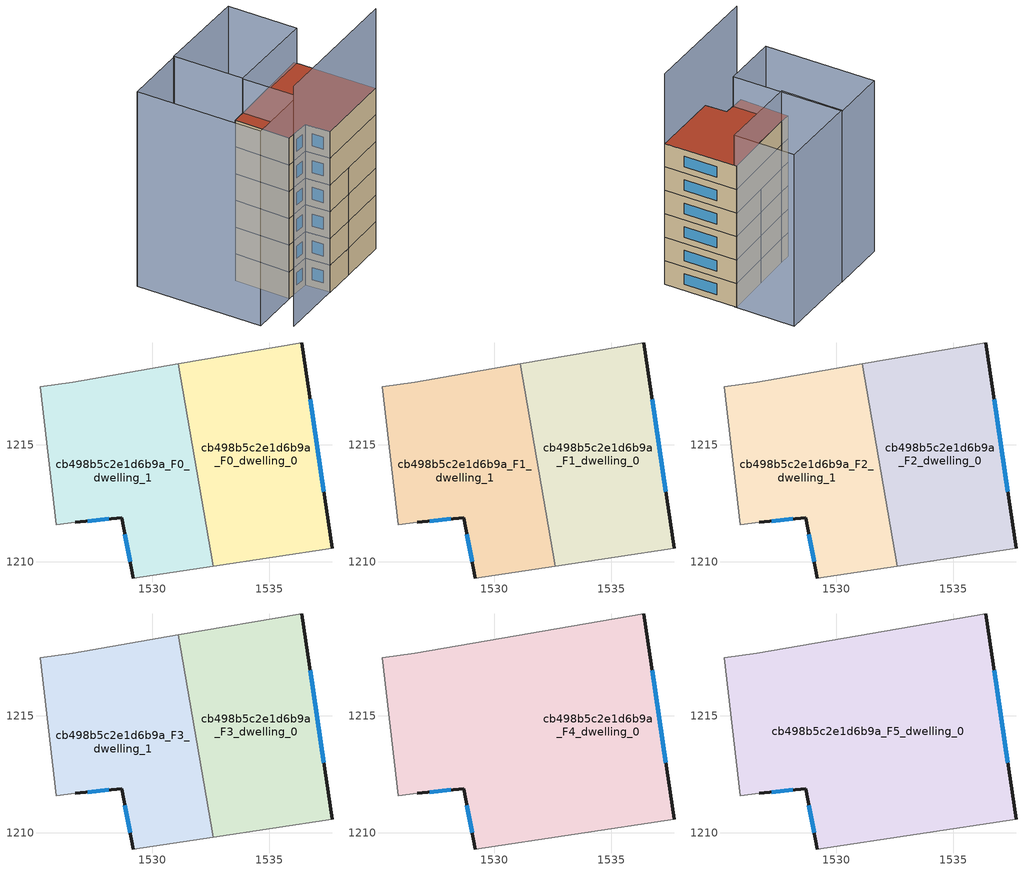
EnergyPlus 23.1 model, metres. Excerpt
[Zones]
cb498b5c2e1d6b9a_F0_dwelling_0
 floor ground (EU_floor_Construction): 1536.39,1219.39 1537.69,1210.58 1532.6,1209.8 1531.1,1218.47 z0
 wall outside (EU_wall_Construction): 1537.69,1210.58 1536.39,1219.39 z0:3
 wall adiabatic (EU_wall_Construction): 1536.39,1219.39 1531.1,1218.47 / 1532.6,1209.8 1537.69,1210.58 z0:3
 wall to cb498b5c2e1d6b9a_F0_dwelling_1 (EU_wall_Construction): 1531.1,1218.47 1532.6,1209.8 z0:3
 window (EU_Window_Construction): 1537.33,1213 1536.75,1216.96 z0.83:2.17
cb498b5c2e1d6b9a_F0_dwelling_1
 floor ground (EU_floor_Construction): 1531.1,1218.47 1532.6,1209.8 1529.19,1209.28 1528.69,1211.88 1526.68,1211.68 1525.88,1211.58 1525.18,1217.49 1526.58,1217.69 z0
 wall outside (EU_wall_Construction): 1526.68,1211.68 1528.69,1211.88 1529.19,1209.28 z0:3
 wall adiabatic (EU_wall_Construction): 1531.1,1218.47 1526.58,1217.69 1525.18,1217.49 1525.88,1211.58 1526.68,1211.68 / 1529.19,1209.28 1532.6,1209.8 z0:3
 window (EU_Window_Construction): 1528.82,1211.17 1529.05,1210 / 1527.23,1211.74 1528.13,1211.83 z0.83:2.17
cb498b5c2e1d6b9a_F1_dwelling_0
 floor to cb498b5c2e1d6b9a_F0_dwelling_0 (EU_floor_Construction): 1536.39,1219.39 1537.69,1210.58 1532.6,1209.8 1531.1,1218.47 z3
 wall outside (EU_wall_Construction): 1537.69,1210.58 1536.39,1219.39 z3:6
 wall adiabatic (EU_wall_Construction): 1536.39,1219.39 1531.1,1218.47 / 1532.6,1209.8 1537.69,1210.58 z3:6
 wall to cb498b5c2e1d6b9a_F1_dwelling_1 (EU_wall_Construction): 1531.1,1218.47 1532.6,1209.8 z3:6
 window (EU_Window_Construction): 1537.33,1213 1536.75,1216.96 z3.83:5.17
cb498b5c2e1d6b9a_F1_dwelling_1
 floor to cb498b5c2e1d6b9a_F0_dwelling_1 (EU_floor_Construction): 1531.1,1218.47 1532.6,1209.8 1529.19,1209.28 1528.69,1211.88 1526.68,1211.68 1525.88,1211.58 1525.18,1217.49 1526.58,1217.69 z3
 wall outside (EU_wall_Construction): 1526.68,1211.68 1528.69,1211.88 1529.19,1209.28 z3:6
 wall adiabatic (EU_wall_Construction): 1531.1,1218.47 1526.58,1217.69 1525.18,1217.49 1525.88,1211.58 1526.68,1211.68 / 1529.19,1209.28 1532.6,1209.8 z3:6
 window (EU_Window_Construction): 1528.82,1211.17 1529.05,1210 / 1527.23,1211.74 1528.13,1211.83 z3.83:5.17
cb498b5c2e1d6b9a_F2_dwelling_0
 floor to cb498b5c2e1d6b9a_F1_dwelling_0 (EU_floor_Construction): 1536.39,1219.39 1537.69,1210.58 1532.6,1209.8 1531.1,1218.47 z6
 wall outside (EU_wall_Construction): 1537.69,1210.58 1536.39,1219.39 z6:9
 wall adiabatic (EU_wall_Construction): 1536.39,1219.39 1531.1,1218.47 / 1532.6,1209.8 1537.69,1210.58 z6:9
 wall to cb498b5c2e1d6b9a_F2_dwelling_1 (EU_wall_Construction): 1531.1,1218.47 1532.6,1209.8 z6:9
 window (EU_Window_Construction): 1537.33,1213 1536.75,1216.96 z6.83:8.17
cb498b5c2e1d6b9a_F2_dwelling_1
 floor to cb498b5c2e1d6b9a_F1_dwelling_1 (EU_floor_Construction): 1531.1,1218.47 1532.6,1209.8 1529.19,1209.28 1528.69,1211.88 1526.68,1211.68 1525.88,1211.58 1525.18,1217.49 1526.58,1217.69 z6
 wall outside (EU_wall_Construction): 1526.68,1211.68 1528.69,1211.88 1529.19,1209.28 z6:9
 wall adiabatic (EU_wall_Construction): 1531.1,1218.47 1526.58,1217.69 1525.18,1217.49 1525.88,1211.58 1526.68,1211.68 / 1529.19,1209.28 1532.6,1209.8 z6:9
 window (EU_Window_Construction): 1528.82,1211.17 1529.05,1210 / 1527.23,1211.74 1528.13,1211.83 z6.83:8.17
cb498b5c2e1d6b9a_F3_dwelling_0
 floor to cb498b5c2e1d6b9a_F2_dwelling_0 (EU_floor_Construction): 1536.39,1219.39 1537.69,1210.58 1532.6,1209.8 1531.1,1218.47 z9
 wall outside (EU_wall_Construction): 1537.69,1210.58 1536.39,1219.39 z9:12
 wall adiabatic (EU_wall_Construction): 1536.39,1219.39 1531.1,1218.47 / 1532.6,1209.8 1537.69,1210.58 z9:12
 wall to cb498b5c2e1d6b9a_F3_dwelling_1 (EU_wall_Construction): 1531.1,1218.47 1532.6,1209.8 z9:12
 window (EU_Window_Construction): 1537.33,1213 1536.75,1216.96 z9.83:11.17
cb498b5c2e1d6b9a_F3_dwelling_1
 floor to cb498b5c2e1d6b9a_F2_dwelling_1 (EU_floor_Construction): 1531.1,1218.47 1532.6,1209.8 1529.19,1209.28 1528.69,1211.88 1526.68,1211.68 1525.88,1211.58 1525.18,1217.49 1526.58,1217.69 z9
 wall outside (EU_wall_Construction): 1526.68,1211.68 1528.69,1211.88 1529.19,1209.28 z9:12
 wall adiabatic (EU_wall_Construction): 1531.1,1218.47 1526.58,1217.69 1525.18,1217.49 1525.88,1211.58 1526.68,1211.68 / 1529.19,1209.28 1532.6,1209.8 z9:12
 window (EU_Window_Construction): 1528.82,1211.17 1529.05,1210 / 1527.23,1211.74 1528.13,1211.83 z9.83:11.17
cb498b5c2e1d6b9a_F4_dwelling_0
 floor to cb498b5c2e1d6b9a_F3_dwelling_0 (EU_floor_Construction): 1536.39,1219.39 1537.69,1210.58 1532.6,1209.8 1531.1,1218.47 z12
 floor to cb498b5c2e1d6b9a_F3_dwelling_1 (EU_floor_Construction): 1531.1,1218.47 1532.6,1209.8 1529.19,1209.28 1528.69,1211.88 1526.68,1211.68 1525.88,1211.58 1525.18,1217.49 1526.58,1217.69 z12
 wall outside (EU_wall_Construction): 1537.69,1210.58 1536.39,1219.39 / 1526.68,1211.68 1528.69,1211.88 1529.19,1209.28 z12:15
 wall adiabatic (EU_wall_Construction): 1536.39,1219.39 1526.58,1217.69 1525.18,1217.49 1525.88,1211.58 1526.68,1211.68 / 1529.19,1209.28 1537.69,1210.58 z12:15
 window (EU_Window_Construction): 1537.33,1213 1536.75,1216.96 / 1528.82,1211.17 1529.05,1210 / 1527.23,1211.74 1528.13,1211.83 z12.83:14.17
cb498b5c2e1d6b9a_F5_dwelling_0
 floor to cb498b5c2e1d6b9a_F4_dwelling_0 (EU_floor_Construction): 1536.39,1219.39 1537.69,1210.58 1529.19,1209.28 1528.69,1211.88 1526.68,1211.68 1525.88,1211.58 1525.18,1217.49 1526.58,1217.69 z15
 wall outside (EU_wall_Construction): 1537.69,1210.58 1536.39,1219.39 / 1526.68,1211.68 1528.69,1211.88 1529.19,1209.28 z15:18
 wall adiabatic (EU_wall_Construction): 1536.39,1219.39 1526.58,1217.69 1525.18,1217.49 1525.88,1211.58 1526.68,1211.68 / 1529.19,1209.28 1537.69,1210.58 z15:18
 window (EU_Window_Construction): 1537.33,1213 1536.75,1216.96 / 1528.82,1211.17 1529.05,1210 / 1527.23,1211.74 1528.13,1211.83 z15.83:17.17
 roof outside (EU_roof_Construction): 1537.69,1210.58 1536.39,1219.39 1526.58,1217.69 1525.18,1217.49 1525.88,1211.58 1526.68,1211.68 1528.69,1211.88 1529.19,1209.28 z18
shading: 1522.53,1208.34 1537.69,1210.58 z0:26.9; 1525.49,1225.1 1527.46,1211.82 / 1527.46,1211.82 1520.65,1210.81 / 1520.65,1210.81 1518.68,1224.1 / 1518.68,1224.1 1525.49,1225.1 z0:21.8; 1525.49,1225.09 1535.39,1226.49 / 1535.39,1226.49 1536.44,1219.08 / 1536.44,1219.08 1526.53,1217.68 / 1526.53,1217.68 1525.49,1225.09 z0:21.9
[Building]
EU S2 Campaign: North Axis=0; Terrain=City; Solar Distribution=FullExterior
[Site:Location]
Lyon-Bron: Latitude=45.75; Longitude=5; Time Zone=1; Elevation=198
[SizingPeriod:WeatherFileDays]
AnnualSizingPeriod: Begin Month=1; Begin Day of Month=1; End Month=12; End Day of Month=31; Day of Week for Start Day=Monday; Use Weather File Daylight Saving Period=No; Use Weather File Rain and Snow Indicators=No
[MATERIAL]
EU_InternalMass_Material: Roughness=MediumRough; Thickness=0.1; Conductivity=1; Density=1800; Specific Heat=900; Thermal Absorptance=0.9; Solar Absorptance=0.7; Visible Absorptance=0.7
[MATERIAL:NOMASS] Roughness=MediumRough; Thermal Absorptance=0.9; Solar Absorptance=0.7; Visible Absorptance=0.7
Name | Thermal Resistance
EU_wall_NoMass | 0.87146
EU_roof_NoMass | 0.842276
EU_floor_NoMass | 0.496999
[WINDOWMATERIAL:SIMPLEGLAZINGSYSTEM]
EU_Window_SimpleGlazing: UFactor=2.2525; Solar Heat Gain Coefficient=0.76; Visible Transmittance=0.76
[CONSTRUCTION]
EU_wall_Construction: EU_wall_NoMass
EU_roof_Construction: EU_roof_NoMass
EU_floor_Construction: EU_floor_NoMass
EU_Window_Construction: EU_Window_SimpleGlazing
EU_InternalMass_Construction: EU_InternalMass_Material
[ZONE] Type=1; Multiplier=1; Ceiling Height=autocalculate; Floor Area=autocalculate; Part of Total Floor Area=Yes
Name | Volume
cb498b5c2e1d6b9a_F0_dwelling_0; cb498b5c2e1d6b9a_F1_dwelling_0; cb498b5c2e1d6b9a_F2_dwelling_0; cb498b5c2e1d6b9a_F3_dwelling_0 | 139.623
cb498b5c2e1d6b9a_F4_dwelling_0 | 279.237
cb498b5c2e1d6b9a_F5_dwelling_0 | 279.24
cb498b5c2e1d6b9a_F0_dwelling_1 | 139.618
cb498b5c2e1d6b9a_F1_dwelling_1; cb498b5c2e1d6b9a_F2_dwelling_1; cb498b5c2e1d6b9a_F3_dwelling_1 | 139.617
[INTERNALMASS] Construction=EU_InternalMass_Construction
Name | Zone or ZoneList | Surface Area
cb498b5c2e1d6b9a_F0_dwelling_0_EU_InternalMass | cb498b5c2e1d6b9a_F0_dwelling_0 | 46.541
cb498b5c2e1d6b9a_F0_dwelling_1_EU_InternalMass | cb498b5c2e1d6b9a_F0_dwelling_1 | 46.5388
cb498b5c2e1d6b9a_F1_dwelling_0_EU_InternalMass | cb498b5c2e1d6b9a_F1_dwelling_0 | 46.541
cb498b5c2e1d6b9a_F1_dwelling_1_EU_InternalMass | cb498b5c2e1d6b9a_F1_dwelling_1 | 46.5388
cb498b5c2e1d6b9a_F2_dwelling_0_EU_InternalMass | cb498b5c2e1d6b9a_F2_dwelling_0 | 46.541
cb498b5c2e1d6b9a_F2_dwelling_1_EU_InternalMass | cb498b5c2e1d6b9a_F2_dwelling_1 | 46.5388
cb498b5c2e1d6b9a_F3_dwelling_0_EU_InternalMass | cb498b5c2e1d6b9a_F3_dwelling_0 | 46.541
cb498b5c2e1d6b9a_F3_dwelling_1_EU_InternalMass | cb498b5c2e1d6b9a_F3_dwelling_1 | 46.5388
cb498b5c2e1d6b9a_F4_dwelling_0_EU_InternalMass | cb498b5c2e1d6b9a_F4_dwelling_0 | 93.0797
cb498b5c2e1d6b9a_F5_dwelling_0_EU_InternalMass | cb498b5c2e1d6b9a_F5_dwelling_0 | 93.0797
[OTHEREQUIPMENT] Fuel Type=Electricity; Design Level Calculation Method=Watts/Area; Power per Zone Floor Area=1; Fraction Latent=0; Fraction Radiant=0; Fraction Lost=0; Carbon Dioxide Generation Rate=0; EndUse Subcategory=EU_Step8_InternalGains
Name | Zone or ZoneList or Space or SpaceList | Schedule
EU_Step8_InternalGain_cb498b5c2e1d6b9a_F0_dwelling_0_f000 | cb498b5c2e1d6b9a_F0_dwelling_0 | EU_Step8_GainSchedule_cb498b5c2e1d6b9a_F0_dwelling_0_f000
EU_Step8_InternalGain_cb498b5c2e1d6b9a_F0_dwelling_1_f000 | cb498b5c2e1d6b9a_F0_dwelling_1 | EU_Step8_GainSchedule_cb498b5c2e1d6b9a_F0_dwelling_1_f000
EU_Step8_InternalGain_cb498b5c2e1d6b9a_F1_dwelling_0_f000 | cb498b5c2e1d6b9a_F1_dwelling_0 | EU_Step8_GainSchedule_cb498b5c2e1d6b9a_F1_dwelling_0_f000
EU_Step8_InternalGain_cb498b5c2e1d6b9a_F1_dwelling_1_f000 | cb498b5c2e1d6b9a_F1_dwelling_1 | EU_Step8_GainSchedule_cb498b5c2e1d6b9a_F1_dwelling_1_f000
EU_Step8_InternalGain_cb498b5c2e1d6b9a_F2_dwelling_0_f000 | cb498b5c2e1d6b9a_F2_dwelling_0 | EU_Step8_GainSchedule_cb498b5c2e1d6b9a_F2_dwelling_0_f000
EU_Step8_InternalGain_cb498b5c2e1d6b9a_F2_dwelling_1_f000 | cb498b5c2e1d6b9a_F2_dwelling_1 | EU_Step8_GainSchedule_cb498b5c2e1d6b9a_F2_dwelling_1_f000
EU_Step8_InternalGain_cb498b5c2e1d6b9a_F3_dwelling_0_f000 | cb498b5c2e1d6b9a_F3_dwelling_0 | EU_Step8_GainSchedule_cb498b5c2e1d6b9a_F3_dwelling_0_f000
EU_Step8_InternalGain_cb498b5c2e1d6b9a_F3_dwelling_1_f000 | cb498b5c2e1d6b9a_F3_dwelling_1 | EU_Step8_GainSchedule_cb498b5c2e1d6b9a_F3_dwelling_1_f000
EU_Step8_InternalGain_cb498b5c2e1d6b9a_F4_dwelling_0_f000 | cb498b5c2e1d6b9a_F4_dwelling_0 | EU_Step8_GainSchedule_cb498b5c2e1d6b9a_F4_dwelling_0_f000
EU_Step8_InternalGain_cb498b5c2e1d6b9a_F5_dwelling_0_f000 | cb498b5c2e1d6b9a_F5_dwelling_0 | EU_Step8_GainSchedule_cb498b5c2e1d6b9a_F5_dwelling_0_f000
[ZONEVENTILATION:DESIGNFLOWRATE] Schedule=EU_AlwaysOn; Design Flow Rate Calculation Method=AirChanges/Hour; Air Changes per Hour=0.425; Ventilation Type=Natural; Fan Pressure Rise=0; Fan Total Efficiency=1; Constant Term Coefficient=1; Temperature Term Coefficient=0; Velocity Term Coefficient=0; Velocity Squared Term Coefficient=0; Minimum Indoor Temperature=-100; Maximum Indoor Temperature=100; Delta Temperature=-100; Minimum Outdoor Temperature=-100; Maximum Outdoor Temperature=100; Maximum Wind Speed=40
Name | Zone or ZoneList or Space or SpaceList
EU_ConstantAir_cb498b5c2e1d6b9a_F0_dwelling_0 | cb498b5c2e1d6b9a_F0_dwelling_0
EU_ConstantAir_cb498b5c2e1d6b9a_F0_dwelling_1 | cb498b5c2e1d6b9a_F0_dwelling_1
EU_ConstantAir_cb498b5c2e1d6b9a_F1_dwelling_0 | cb498b5c2e1d6b9a_F1_dwelling_0
EU_ConstantAir_cb498b5c2e1d6b9a_F1_dwelling_1 | cb498b5c2e1d6b9a_F1_dwelling_1
EU_ConstantAir_cb498b5c2e1d6b9a_F2_dwelling_0 | cb498b5c2e1d6b9a_F2_dwelling_0
EU_ConstantAir_cb498b5c2e1d6b9a_F2_dwelling_1 | cb498b5c2e1d6b9a_F2_dwelling_1
EU_ConstantAir_cb498b5c2e1d6b9a_F3_dwelling_0 | cb498b5c2e1d6b9a_F3_dwelling_0
EU_ConstantAir_cb498b5c2e1d6b9a_F3_dwelling_1 | cb498b5c2e1d6b9a_F3_dwelling_1
EU_ConstantAir_cb498b5c2e1d6b9a_F4_dwelling_0 | cb498b5c2e1d6b9a_F4_dwelling_0
EU_ConstantAir_cb498b5c2e1d6b9a_F5_dwelling_0 | cb498b5c2e1d6b9a_F5_dwelling_0
[HVACTEMPLATE:THERMOSTAT] Constant Heating Setpoint=20; Constant Cooling Setpoint=50
EU_HeatOnly_cb498b5c2e1d6b9a_F0_dwelling_0; EU_HeatOnly_cb498b5c2e1d6b9a_F0_dwelling_1; EU_HeatOnly_cb498b5c2e1d6b9a_F1_dwelling_0; EU_HeatOnly_cb498b5c2e1d6b9a_F1_dwelling_1; EU_HeatOnly_cb498b5c2e1d6b9a_F2_dwelling_0; EU_HeatOnly_cb498b5c2e1d6b9a_F2_dwelling_1; EU_HeatOnly_cb498b5c2e1d6b9a_F3_dwelling_0; EU_HeatOnly_cb498b5c2e1d6b9a_F3_dwelling_1; EU_HeatOnly_cb498b5c2e1d6b9a_F4_dwelling_0; EU_HeatOnly_cb498b5c2e1d6b9a_F5_dwelling_0
[HVACTEMPLATE:ZONE:IDEALLOADSAIRSYSTEM] System Availability Schedule=EU_AlwaysOn; Maximum Heating Supply Air Temperature=50; Minimum Cooling Supply Air Temperature=13; Maximum Heating Supply Air Humidity Ratio=0.0156; Minimum Cooling Supply Air Humidity Ratio=0.0077; Heating Limit=NoLimit; Cooling Limit=NoLimit; Heating Availability Schedule=EU_AlwaysOn; Cooling Availability Schedule=EU_CoolingOff; Dehumidification Control Type=ConstantSensibleHeatRatio; Cooling Sensible Heat Ratio=0.7; Dehumidification Setpoint=60; Humidification Control Type=None; Humidification Setpoint=30; Outdoor Air Method=None; Outdoor Air Flow Rate per Person=0.00944; Outdoor Air Flow Rate per Zone Floor Area=0; Outdoor Air Flow Rate per Zone=0; Demand Controlled Ventilation Type=None; Outdoor Air Economizer Type=NoEconomizer; Heat Recovery Type=None; Sensible Heat Recovery Effectiveness=0.7; Latent Heat Recovery Effectiveness=0.65
Name | Template Thermostat
cb498b5c2e1d6b9a_F0_dwelling_0 | EU_HeatOnly_cb498b5c2e1d6b9a_F0_dwelling_0
cb498b5c2e1d6b9a_F0_dwelling_1 | EU_HeatOnly_cb498b5c2e1d6b9a_F0_dwelling_1
cb498b5c2e1d6b9a_F1_dwelling_0 | EU_HeatOnly_cb498b5c2e1d6b9a_F1_dwelling_0
cb498b5c2e1d6b9a_F1_dwelling_1 | EU_HeatOnly_cb498b5c2e1d6b9a_F1_dwelling_1
cb498b5c2e1d6b9a_F2_dwelling_0 | EU_HeatOnly_cb498b5c2e1d6b9a_F2_dwelling_0
cb498b5c2e1d6b9a_F2_dwelling_1 | EU_HeatOnly_cb498b5c2e1d6b9a_F2_dwelling_1
cb498b5c2e1d6b9a_F3_dwelling_0 | EU_HeatOnly_cb498b5c2e1d6b9a_F3_dwelling_0
cb498b5c2e1d6b9a_F3_dwelling_1 | EU_HeatOnly_cb498b5c2e1d6b9a_F3_dwelling_1
cb498b5c2e1d6b9a_F4_dwelling_0 | EU_HeatOnly_cb498b5c2e1d6b9a_F4_dwelling_0
cb498b5c2e1d6b9a_F5_dwelling_0 | EU_HeatOnly_cb498b5c2e1d6b9a_F5_dwelling_0
[SIZING:ZONE] Zone Cooling Design Supply Air Temperature Input Method=SupplyAirTemperature; Zone Cooling Design Supply Air Temperature=13; Zone Heating Design Supply Air Temperature Input Method=SupplyAirTemperature; Zone Heating Design Supply Air Temperature=50; Zone Cooling Design Supply Air Humidity Ratio=0.008; Zone Heating Design Supply Air Humidity Ratio=0.008; Cooling Design Air Flow Method=DesignDay; Cooling Design Air Flow Rate=0; Cooling Minimum Air Flow per Zone Floor Area=0.000762; Cooling Minimum Air Flow=0; Cooling Minimum Air Flow Fraction=0.2; Heating Design Air Flow Method=DesignDay; Heating Design Air Flow Rate=0; Heating Maximum Air Flow per Zone Floor Area=0.002032; Heating Maximum Air Flow=0.141576; Heating Maximum Air Flow Fraction=0.3; Account for Dedicated Outdoor Air System=No; Dedicated Outdoor Air System Control Strategy=NeutralSupplyAir; Dedicated Outdoor Air Low Setpoint Temperature for Design=autosize; Dedicated Outdoor Air High Setpoint Temperature for Design=autosize; Zone Load Sizing Method=Sensible Load Only No Latent Load; Zone Latent Cooling Design Supply Air Humidity Ratio Input Method=HumidityRatioDifference; Zone Cooling Design Supply Air Humidity Ratio Difference=0.005; Zone Latent Heating Design Supply Air Humidity Ratio Input Method=HumidityRatioDifference; Zone Humidification Design Supply Air Humidity Ratio Difference=0.005
cb498b5c2e1d6b9a_F0_dwelling_0; cb498b5c2e1d6b9a_F0_dwelling_1; cb498b5c2e1d6b9a_F1_dwelling_0; cb498b5c2e1d6b9a_F1_dwelling_1; cb498b5c2e1d6b9a_F2_dwelling_0; cb498b5c2e1d6b9a_F2_dwelling_1; cb498b5c2e1d6b9a_F3_dwelling_0; cb498b5c2e1d6b9a_F3_dwelling_1; cb498b5c2e1d6b9a_F4_dwelling_0; cb498b5c2e1d6b9a_F5_dwelling_0
[SCHEDULE:CONSTANT]
Name | Hourly Value
EU_AlwaysOn | 1
EU_CoolingOff | 0
[SCHEDULE:FILE] Column Number=1; Rows to Skip at Top=0; Number of Hours of Data=8760; Column Separator=Comma; Interpolate to Timestep=No; Minutes per Item=60; Adjust Schedule for Daylight Savings=Yes
Name | File
EU_Step8_GainSchedule_cb498b5c2e1d6b9a_F0_dwelling_0_f000 | ../../schedules/cb498b5c2e1d6b9a/cb498b5c2e1d6b9a_F0_dwelling_0_f000_gain.csv
EU_Step8_GainSchedule_cb498b5c2e1d6b9a_F0_dwelling_1_f000 | ../../schedules/cb498b5c2e1d6b9a/cb498b5c2e1d6b9a_F0_dwelling_1_f000_gain.csv
EU_Step8_GainSchedule_cb498b5c2e1d6b9a_F1_dwelling_0_f000 | ../../schedules/cb498b5c2e1d6b9a/cb498b5c2e1d6b9a_F1_dwelling_0_f000_gain.csv
EU_Step8_GainSchedule_cb498b5c2e1d6b9a_F1_dwelling_1_f000 | ../../schedules/cb498b5c2e1d6b9a/cb498b5c2e1d6b9a_F1_dwelling_1_f000_gain.csv
EU_Step8_GainSchedule_cb498b5c2e1d6b9a_F2_dwelling_0_f000 | ../../schedules/cb498b5c2e1d6b9a/cb498b5c2e1d6b9a_F2_dwelling_0_f000_gain.csv
EU_Step8_GainSchedule_cb498b5c2e1d6b9a_F2_dwelling_1_f000 | ../../schedules/cb498b5c2e1d6b9a/cb498b5c2e1d6b9a_F2_dwelling_1_f000_gain.csv
EU_Step8_GainSchedule_cb498b5c2e1d6b9a_F3_dwelling_0_f000 | ../../schedules/cb498b5c2e1d6b9a/cb498b5c2e1d6b9a_F3_dwelling_0_f000_gain.csv
EU_Step8_GainSchedule_cb498b5c2e1d6b9a_F3_dwelling_1_f000 | ../../schedules/cb498b5c2e1d6b9a/cb498b5c2e1d6b9a_F3_dwelling_1_f000_gain.csv
EU_Step8_GainSchedule_cb498b5c2e1d6b9a_F4_dwelling_0_f000 | ../../schedules/cb498b5c2e1d6b9a/cb498b5c2e1d6b9a_F4_dwelling_0_f000_gain.csv
EU_Step8_GainSchedule_cb498b5c2e1d6b9a_F5_dwelling_0_f000 | ../../schedules/cb498b5c2e1d6b9a/cb498b5c2e1d6b9a_F5_dwelling_0_f000_gain.csv
